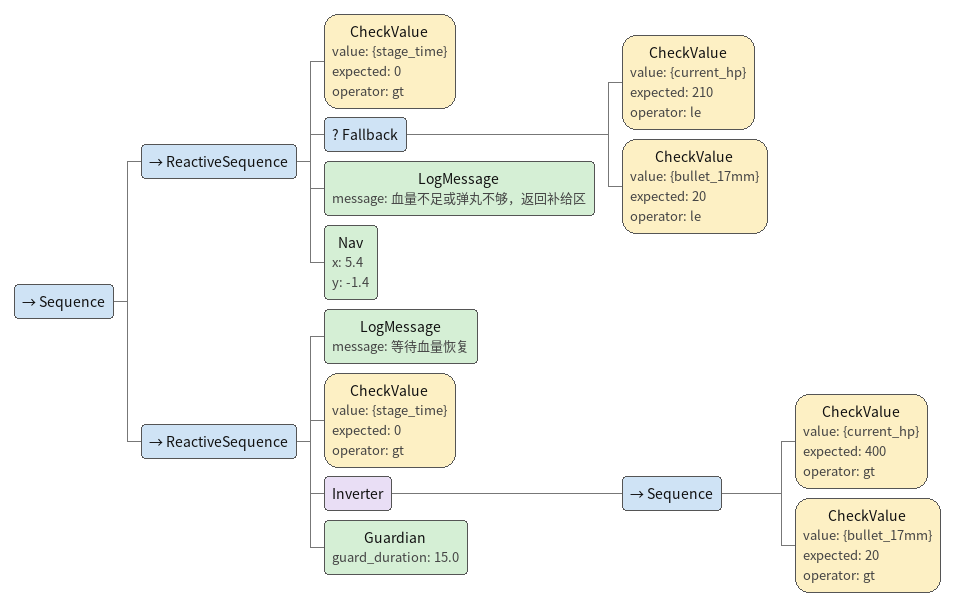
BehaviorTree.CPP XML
<Sequence>
  <ReactiveSequence>
    <CheckValue value="{stage_time}" expected="0" operator="gt"/>
    <Fallback>                <!-- 满足血量低或没有弹丸 -->
      <CheckValue value="{current_hp}" expected="210" operator="le"/>
      <!-- le表示小于等于 -->
      <CheckValue value="{bullet_17mm}" expected="20" operator="le"/>
    </Fallback>
    <LogMessage message="血量不足或弹丸不够，返回补给区"/>
    <Nav x="5.4" y="-1.4"/>
  </ReactiveSequence>
  <ReactiveSequence>
    <LogMessage message="等待血量恢复"/>
    <CheckValue value="{stage_time}" expected="0" operator="gt"/>
    <Inverter>                <!-- 若不满足两条件，则返回success，继续在reactive sequence中循环，直到满足条件返回false 退出-->
      <Sequence>
        <CheckValue value="{current_hp}" expected="400" operator="gt"/>
        <!-- gt表示大于等于 -->
        <CheckValue value="{bullet_17mm}" expected="20" operator="gt"/>
      </Sequence>
    </Inverter>
    <Guardian guard_duration="15.0"/>
  </ReactiveSequence>
</Sequence>
